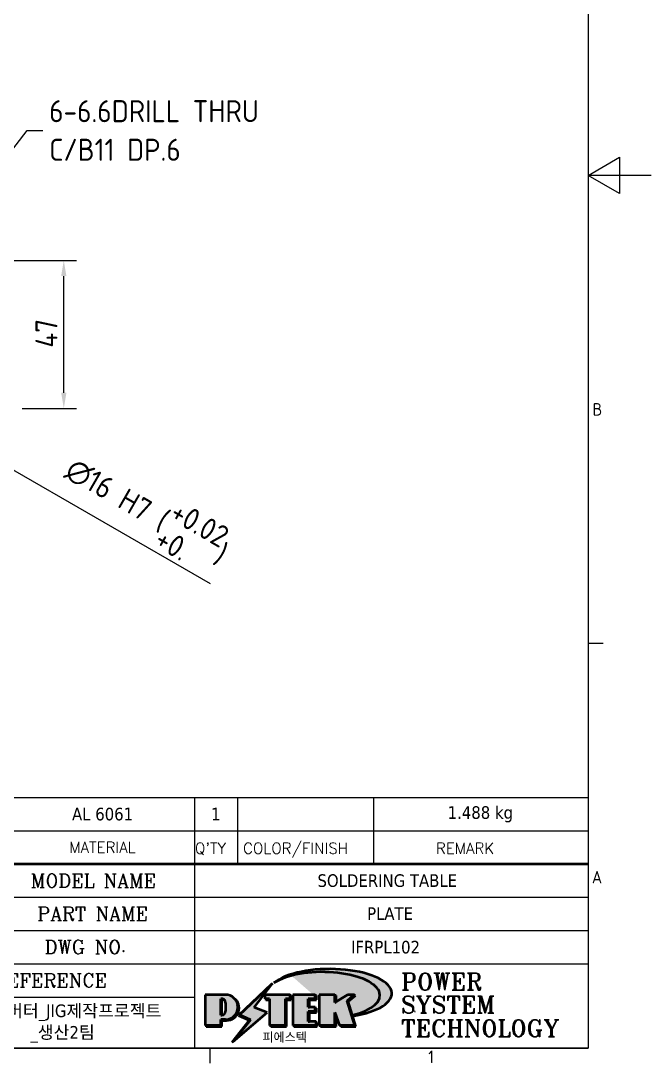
# Model space of a CAD drawing. Header units: millimetres. Extents: x 0 to 840, y 0 to 594.
# Drawn here: x 640.1 to 840, y 15.2 to 346 of the extents above; entities that cross this region are included whole.
import ezdxf
from ezdxf.enums import TextEntityAlignment as Align

# ---------------------------------------------------------------- set-up
doc = ezdxf.new("R2010")
doc.units = ezdxf.units.MM
doc.header["$LTSCALE"] = 2
doc.layers.get('0').update_dxf_attribs({"color": 3, "lineweight": 25})
for name, color, linetype, lineweight in [('경계(ISO)', 7, 'Continuous', 25), ('기호(ISO)', 5, 'Continuous', 25), ('제목(ISO)', 5, 'Continuous', 50), ('치수(ISO)', 2, 'Continuous', 25), ('해치(ISO)', 7, 'Continuous', 18)]:
    doc.layers.add(name, color=color, linetype=linetype, lineweight=lineweight)
doc.styles.add('HAN_291', font='')
doc.styles.add('HAN_370', font='', dxfattribs={"width": 2})
doc.styles.add('RC_284', font='ROMANC.shx')
doc.styles.add('RC_287', font='ROMANC.shx')
doc.styles.add('RC_292', font='ROMANC.shx')
doc.styles.add('ROMANT_294', font='romant.shx')
doc.styles.add('문자 텍스트_PSTEK_POSCO', font='isocp.shx')
doc.styles.add('치수 텍스트_PSTEK_POSCO', font='isocp.shx')
doc.styles.add('텍스트 스타일198', font='tahoma.ttf')
doc.styles.add('텍스트 스타일333', font='ROMANC.shx', dxfattribs={"width": 0.800000011920929})
doc.styles.get('HAN_291').set_extended_font_data('GulimChe')
doc.styles.get('HAN_370').set_extended_font_data('GulimChe')
doc.dimstyles.new('치수_PSTEK_POSCO', dxfattribs={"dimscale": 2, "dimtxt": 3.5, "dimasz": 2.5, "dimexe": 2, "dimexo": 2.5, "dimgap": 1, "dimtad": 1, "dimrnd": 1e-08, "dimdsep": 46, "dimtxsty": '치수 텍스트_PSTEK_POSCO', "dimcen": 0.09, "dimdle": 10, "dimclrd": 7, "dimclre": 7, "dimclrt": 2, "dimadec": 1, "dimazin": 2, "dimtfac": 1, "dimtmove": 0, "dimatfit": 3, "dimfxl": 0, "dimtolj": 1, "dimlwd": -1, "dimlwe": -1, "dimarcsym": 0})
doc.dimstyles.new('치수_PSTEK_POSCO$7', dxfattribs={"dimscale": 2, "dimtxt": 3.5, "dimasz": 2.5, "dimexe": 2, "dimexo": 2.5, "dimgap": 1, "dimtad": 1, "dimrnd": 1e-08, "dimdsep": 46, "dimtxsty": '치수 텍스트_PSTEK_POSCO', "dimcen": 0.09, "dimdle": 10, "dimclrd": 7, "dimclre": 7, "dimclrt": 2, "dimadec": 1, "dimazin": 2, "dimtfac": 1, "dimtmove": 0, "dimatfit": 3, "dimfxl": 0, "dimtolj": 1, "dimlwd": -1, "dimlwe": -1, "dimarcsym": 0})

# ---------------------------------------------------------------- blocks, each defined once
blk = doc.blocks.new('경계 Default Border')
at = {"layer": '경계(ISO)'}
for p, q in [((410, 74.25000190734863), (412.400016784668, 74.25000190734863)), ((350, 10), (350, 7.599999904632568))]:
    blk.add_line(p, q, dxfattribs=at)
at = {"layer": '경계(ISO)', "flags": 128}
for points in [[(10, 10), (10, 287.0000076293945), (410, 287.0000076293945), (410, 10), (10, 10)], [(420, 148.5000038146973), (410, 148.5000038146973), (415, 151.3867473602295), (415, 145.6132507324219), (410, 148.5000038146973)]]:
    blk.add_lwpolyline(points, dxfattribs=at)
at = {"layer": '경계(ISO)', "color": 2, "char_height": 2.000000029802322, "attachment_point": 7, "style": '문자 텍스트_PSTEK_POSCO'}
for s, insert in [('B', (410.718846771929, 110.3559296629392)), ('A', (410.6096005397006, 36.12023240455892)), ('1', (384.6573774223157, 7.599999970197677))]:
    blk.add_mtext(s, dxfattribs=dict(at, insert=insert))
blk = doc.blocks.new('제목 블록 PSTEK')
for color, points in [(252, [(317.2195697678507, 17.0593801673321), (322.0326348870767, 21.62682475217465), (322.2781991042243, 21.94392121864296), (317.0471853425802, 16.97985676345368), (318.7512090904202, 16.1899260703855), (316.0018030350395, 12.71868385740789), (316.3356552234328, 13.00206718743325), (318.9235935156908, 16.2694494742633)]), (5, [(321.6183518841322, 17.4193704504104), (319.5281351041078, 18.24969419629727), (322.4505835294948, 22.02344462252142), (317.2195697678507, 17.0593801673321), (318.9235935156908, 16.2694494742633), (316.1741874603099, 12.79820726128571)]), (1, [(324.4839107253602, 19.60711530335299), (325.2419748254881, 19.60711530335299), (325.2419748254881, 20.25857663940324), (321.2266040451076, 20.25857663940324), (321.2266040451076, 19.60711530335299), (321.9846681452406, 19.60711530335299), (321.9846681452406, 15.3430047401139), (324.4839107253602, 15.3430047401139)]), (252, [(324.6615819988275, 19.45905590879572), (325.4196460989604, 19.45905590879572), (325.4196460989604, 20.11051724484596), (325.2419748254881, 20.11051724484596), (325.2419748254881, 19.60711530335299), (324.4839107253602, 19.60711530335299), (324.4839107253602, 15.3430047401139), (322.1623394187076, 15.3430047401139), (322.1623394187076, 15.19494534555726), (324.6615819988275, 15.19494534555726)]), (1, [(329.2277337269622, 20.25857663940324), (325.65654113025, 20.25857663940324), (325.65654113025, 15.3430047401139), (329.3580259941756, 15.3430047401139), (329.3580259941756, 15.9944660761648), (328.1137701654877, 15.9944660761648), (328.1137701654877, 17.56360607323003), (329.2277337269622, 17.56360607323003), (329.2277337269622, 18.25543873810179), (328.1137701654877, 18.25543873810179), (328.1137701654877, 19.60711530335299), (329.2277337269622, 19.60711530335299)]), (252, [(328.2914414389548, 19.45905590879572), (329.4054050004294, 19.45905590879572), (329.4054050004294, 20.11051724484596), (329.2277337269622, 20.11051724484596), (329.2277337269622, 19.60711530335299), (328.1137701654877, 19.60711530335299), (328.1137701654877, 18.25543873810179), (328.2914414389548, 18.25543873810179)]), (1, [(332.3312149849806, 20.25857663940324), (329.8592894925411, 20.25857663940324), (329.8592894925411, 15.3430047401139), (332.3312149849806, 15.3430047401139), (332.3312149849806, 17.4318630164523), (333.0701931098801, 15.3430047401139), (335.4855464857051, 15.3430047401139), (334.2514536401189, 19.30614745124769), (335.4379594596742, 20.25857663940324), (334.3071782107978, 20.25857663940324), (332.3312149849806, 18.99741471888304)]), (252, [(332.5088862584528, 20.1105172448466), (332.3312149849806, 20.1105172448466), (332.3312149849806, 18.99741471888368), (332.5088862584528, 19.11081371413894)]), (252, [(335.6156307331414, 20.11051724484596), (335.2535118015555, 20.11051724484596), (334.2514536401189, 19.30614745124769), (335.4855464857051, 15.3430047401139), (333.1954852176545, 15.3430047401139), (333.2478643833523, 15.19494534555726), (335.6632177591723, 15.19494534555726), (334.4291249135862, 19.15808805669106)]), (252, [(321.9846681452406, 19.60711530335299), (321.4042753185749, 19.60711530335299), (321.4042753185749, 19.45905590879572), (321.9846681452406, 19.45905590879572)]), (252, [(328.2914414389548, 17.41554667867274), (329.4054050004294, 17.41554667867274), (329.4054050004294, 18.10737934354514), (329.2277337269622, 18.10737934354514), (329.2277337269622, 17.56360607323003), (328.1137701654877, 17.56360607323003), (328.1137701654877, 15.9944660761648), (328.2914414389548, 15.9944660761648)]), (252, [(332.5088862584528, 16.92964231796647), (332.3312149849806, 17.43186301645164), (332.3312149849806, 15.3430047401139), (330.0369607660135, 15.3430047401139), (330.0369607660135, 15.19494534555726), (332.5088862584528, 15.19494534555726)]), (252, [(329.5356972676428, 15.8464066816075), (329.3580259941756, 15.8464066816075), (329.3580259941756, 15.3430047401139), (325.8342124037171, 15.3430047401139), (325.8342124037171, 15.19494534555726), (329.5356972676428, 15.19494534555726)])]:
    blk.add_hatch(color=color).paths.add_polyline_path(points)
h = blk.add_hatch(color=1)
edge = h.paths.add_edge_path(flags=0)
edge.add_line((314.2242174273352, 19.60711530335299), (314.2242174273352, 17.00126995915134))
edge.add_line((314.2242174273352, 17.00126995915134), (314.3485873187598, 17.00126995915134))
edge.add_arc((314.3485873187598, 17.6527312952023), 0.6514613360509371, 270, 360)
edge.add_line((315.0000486548106, 17.6527312952023), (315.0000486548106, 18.95565396730211))
edge.add_arc((314.3485873187598, 18.95565396730212), 0.6514613360508712, 0, 90)
edge.add_line((314.3485873187598, 19.60711530335299), (314.2242174273352, 19.60711530335299))
edge = h.paths.add_edge_path()
edge.add_arc((314.9847713324306, 18.28938669179658), 1.969189947606664, 269.9999999999959, 450)
edge.add_line((314.9847713324306, 20.25857663940318), (311.7664314776902, 20.25857663940324))
edge.add_line((311.7664314776902, 20.25857663940324), (311.7664314776902, 15.3430047401139))
edge.add_line((311.7664314776902, 15.3430047401139), (314.2242174273352, 15.3430047401139))
edge.add_line((314.2242174273352, 15.3430047401139), (314.2242174273352, 16.32019674418991))
edge.add_line((314.2242174273352, 16.32019674418991), (314.9847713324307, 16.32019674418991))
h = blk.add_hatch(color=252)
edge = h.paths.add_edge_path()
edge.add_arc((314.9847713324309, 18.28938669179657), 1.969189947606666, 270, 406.8278729790604)
edge.add_arc((315.1624426058984, 18.1413272972396), 1.969189947606962, -90, 53.560984836317004, ccw=False)
edge.add_line((315.1624426058984, 16.17213734963263), (314.4018887008024, 16.17213734963263))
edge.add_line((314.4018887008024, 16.17213734963263), (314.4018887008024, 15.19494534555726))
edge.add_line((314.4018887008024, 15.19494534555726), (311.9441027511573, 15.19494534555726))
edge.add_line((311.9441027511573, 15.19494534555726), (311.9441027511573, 15.3430047401139))
edge.add_line((311.9441027511573, 15.3430047401139), (314.2242174273352, 15.3430047401139))
edge.add_line((314.2242174273352, 15.3430047401139), (314.2242174273352, 16.32019674418991))
edge.add_line((314.2242174273352, 16.32019674418991), (314.9847713324309, 16.32019674418991))
h = blk.add_hatch(color=252)
edge = h.paths.add_edge_path()
edge.add_line((314.4018887008024, 19.45905590879572), (314.5262585922315, 19.45905590879572))
edge.add_arc((314.5262585922314, 18.80759457274939), 0.6514613360463194, 60.4189348879147, 90.00000000000318, ccw=False)
edge.add_arc((314.3485873187602, 18.95565396730057), 0.6514613360524251, 39.96992292766206, 90.00000000009999)
edge.add_line((314.3485873187591, 19.60711530335307), (314.2242174273352, 19.60711530335298))
edge.add_line((314.2242174273352, 19.60711530335299), (314.2242174273352, 17.00126995915134))
edge.add_line((314.2242174273352, 17.00126995915134), (314.3485873187591, 17.00126995915134))
edge.add_arc((314.3485873187568, 17.652731295233), 0.6514613360816299, 270.0000000002, 274.6930825552478)
edge.add_line((314.4018887008024, 17.0034541317032), (314.4018887008024, 19.45905590879572))
at = {"layer": '해치(ISO)', "true_color": 0x27d1fc}
h = blk.add_hatch(color=140, dxfattribs=at)
edge = h.paths.add_edge_path()
edge.add_ellipse((330.3660919371412, 20.15576403068321), major_axis=(9.100907360794343, 0), ratio=0.4069904968023172, start_angle=301.3098473703837, end_angle=507.7436900681698)
edge.add_ellipse((331.5340919371412, 20.4634168429492), major_axis=(-9.82350664112931, 0), ratio=0.3942600559756514, start_angle=111.51207141178469, end_angle=334.47025347086895, ccw=False)
edge.add_line((335.1363447531188, 16.8601935978785), (335.0955236905705, 16.99119398620872))
at = {"color": 180}
for p, q in [((182.475792979055, 11.79100474011392), (182.4757929790549, 51.56524660363496)), ((182.4757929790549, 51.56524660363496), (372.4757929537551, 51.56524660363496)), ((189.2651435055721, 51.56524660363496), (189.2651435055722, 41.00524660363494)), ((215.2152739891528, 41.00524660363494), (215.2152739891528, 51.56524660363496)), ((280.8758854511282, 51.56524660363496), (280.8758854511282, 41.00524660363494)), ((310.0881549537552, 51.56524660363496), (310.0881549537553, 41.00524660363494)), ((316.9044520275131, 51.56524660363496), (316.9044520275127, 41.00524660363494)), ((338.4566026226726, 51.56524660363496), (338.4566026226727, 41.00524660363494)), ((372.4757929537551, 51.56524660363496), (372.4757929537551, 11.79100474011389)), ((182.475792979055, 46.2852466036349), (372.4757929537551, 46.28524660363492)), ((182.475792979055, 41.00524660363493), (206.451475290024, 41.00524660363493)), ((222.9401812389276, 11.79100474011392), (222.9401812389276, 41.00524660363494)), ((239.4288871878316, 11.79100474011392), (239.4288871878316, 41.00524660363494)), ((255.9175931367356, 11.79100474011392), (255.9175931367356, 41.00524660363494)), ((268.6918866058747, 41.00524660363494), (268.6918866058747, 30.44524660363498)), ((280.8758854511282, 41.00524660363494), (280.8758854511282, 25.16524660363502)), ((310.088154953755, 41.00524660363494), (310.088154953755, 11.79100474011392)), ((182.475792979055, 35.72524660363497), (206.451475290024, 35.72524660363497)), ((198.8621818849491, 12.02524660363491), (198.8621818849491, 35.72524660363497)), ((206.451475290024, 35.72524660363497), (372.4757929537551, 35.72524660363497)), ((182.475792979055, 31.77524660363492), (206.451475290024, 31.77524660363492)), ((255.917593136736, 30.44524660363498), (372.4757929537552, 30.44524660363501)), ((182.475792979055, 27.82524660363487), (206.451475290024, 27.82524660363487)), ((255.9175931367359, 25.16524660363502), (372.4757929537552, 25.165246603635)), ((268.6918866058744, 25.16524660363502), (268.6918866058744, 11.79100474011392)), ((182.475792979055, 23.87524660363505), (206.451475290024, 23.87524660363505)), ((182.475792979055, 19.92524660363478), (206.451475290024, 19.92524660363478)), ((255.9175931367359, 19.88524660363481), (310.0881549537553, 19.88524660363481)), ((206.451475290024, 16.74100474011396), (255.9175931367359, 16.74100474011396)), ((182.475792979055, 15.97524660363496), (206.451475290024, 15.97524660363496)), ((182.475792979055, 11.79100474011392), (372.4757929537551, 11.79100474011389))]:
    blk.add_line(p, q, dxfattribs=at)
at = {"color": 7, "lineweight": 50}
for p, q in [((206.4514752900237, 11.79100474011392), (206.4514752900237, 41.00524660363494)), ((206.451475290024, 41.00524660363494), (372.4757929537551, 41.00524660363496))]:
    blk.add_line(p, q, dxfattribs=at)
at = {"color": 7}
for p, q in [((322.2781991042243, 21.94392121864296), (317.0471853425802, 16.97985676345368)), ((322.4505835294948, 22.02344462252142), (317.2195697678507, 17.0593801673321)), ((317.2195697678507, 17.0593801673321), (322.0326348870767, 21.62682475217465)), ((319.5281351041078, 18.24969419629727), (322.4505835294948, 22.02344462252142)), ((322.0326348870767, 21.62682475217465), (322.2781991042243, 21.94392121864296)), ((311.7664314776902, 20.25900474011391), (311.7664314776902, 15.34300474011391)), ((314.9847713324309, 20.25857663940324), (311.7664314776902, 20.25857663940324)), ((314.9847713324309, 20.25857663940324), (311.7664314776902, 20.25857663940324)), ((311.7664314776902, 20.25857663940324), (311.7664314776902, 15.3430047401139)), ((325.2419748254881, 20.25857663940324), (321.2266040451076, 20.25857663940324)), ((321.2266040451076, 20.25857663940324), (321.2266040451076, 19.60711530335299)), ((325.2419748254881, 20.25857663940324), (321.2266040451076, 20.25857663940324)), ((321.2266040451076, 20.25857663940324), (321.2266040451076, 19.60711530335299)), ((325.2419748254881, 19.60711530335299), (325.2419748254881, 20.25857663940324)), ((325.2419748254881, 19.60711530335299), (325.2419748254881, 20.25857663940324)), ((325.4196460989604, 20.11051724484596), (325.2419748254881, 20.11051724484596)), ((325.2419748254881, 20.11051724484596), (325.2419748254881, 19.60711530335299)), ((325.4196460989604, 19.45905590879572), (325.4196460989604, 20.11051724484596)), ((329.2277337269622, 20.25857663940324), (325.65654113025, 20.25857663940324)), ((325.65654113025, 20.25857663940324), (325.65654113025, 15.3430047401139)), ((325.65654113025, 20.25857663940324), (325.65654113025, 15.3430047401139)), ((329.2277337269622, 20.25857663940324), (325.65654113025, 20.25857663940324)), ((329.2277337269622, 19.60711530335299), (329.2277337269622, 20.25857663940324)), ((329.2277337269622, 19.60711530335299), (329.2277337269622, 20.25857663940324)), ((329.4054050004294, 20.11051724484596), (329.2277337269622, 20.11051724484596)), ((329.2277337269622, 20.11051724484596), (329.2277337269622, 19.60711530335299)), ((329.4054050004294, 19.45905590879572), (329.4054050004294, 20.11051724484596)), ((332.3312149849806, 20.25857663940324), (329.8592894925411, 20.25857663940324)), ((329.8592894925411, 20.25857663940324), (329.8592894925411, 15.3430047401139)), ((329.8592894925411, 20.25857663940324), (329.8592894925411, 15.3430047401139)), ((332.3312149849806, 20.25857663940324), (329.8592894925411, 20.25857663940324)), ((334.3071782107978, 20.25857663940324), (332.3312149849806, 18.99741471888304)), ((332.3312149849806, 18.99741471888304), (332.3312149849806, 20.25857663940324)), ((334.3071782107978, 20.25857663940324), (332.3312149849806, 18.99741471888304)), ((332.3312149849806, 18.99741471888304), (332.3312149849806, 20.25857663940324)), ((332.5088862584528, 20.1105172448466), (332.3312149849806, 20.1105172448466)), ((332.3312149849806, 20.1105172448466), (332.3312149849806, 18.99741471888368)), ((332.5088862584528, 19.11081371413894), (332.5088862584528, 20.1105172448466)), ((334.2514536401189, 19.30614745124769), (335.4379594596742, 20.25857663940324)), ((334.2514536401189, 19.30614745124769), (335.4379594596742, 20.25857663940324)), ((335.2535118015555, 20.11051724484596), (334.2514536401189, 19.30614745124769)), ((335.4379594596742, 20.25857663940324), (334.3071782107978, 20.25857663940324)), ((335.4379594596742, 20.25857663940324), (334.3071782107978, 20.25857663940324)), ((334.4291249135862, 19.15808805669104), (335.6156307331414, 20.11051724484596)), ((335.6156307331414, 20.11051724484596), (335.2535118015555, 20.11051724484596)), ((314.2242174273352, 17.00126995915134), (314.2242174273352, 19.60711530335299)), ((314.2242174273352, 19.60711530335299), (314.3485873187591, 19.60711530335299)), ((314.3485873187591, 19.60711530335299), (314.2242174273352, 19.60711530335299)), ((314.2242174273352, 19.60711530335299), (314.2242174273352, 17.00126995915134)), ((314.2242174273352, 17.00126995915134), (314.2242174273352, 19.60711530335299)), ((314.2242174273352, 19.60711530335299), (314.3485873187591, 19.60711530335299)), ((314.4018887008024, 19.45905590879572), (314.5262585922314, 19.45905590879572)), ((314.4018887008024, 17.0034541317032), (314.4018887008024, 19.45905590879572)), ((315.0000486548106, 18.95565396730275), (315.0000486548106, 17.65273129520161)), ((315.0000486548106, 18.95565396730275), (315.0000486548106, 17.65273129520161)), ((321.6183518841322, 17.4193704504104), (319.5281351041078, 18.24969419629727)), ((321.2266040451076, 19.60711530335299), (321.9846681452406, 19.60711530335299)), ((321.2266040451076, 19.60711530335299), (321.9846681452406, 19.60711530335299)), ((321.4042753185749, 19.60711530335299), (321.4042753185749, 19.45905590879572)), ((321.9846681452406, 19.60711530335299), (321.4042753185749, 19.60711530335299)), ((321.4042753185749, 19.45905590879572), (321.9846681452406, 19.45905590879572)), ((321.9846681452406, 19.60711530335299), (321.9846681452406, 15.3430047401139)), ((321.9846681452406, 19.45905590879572), (321.9846681452406, 19.60711530335299)), ((321.9846681452406, 19.60711530335299), (321.9846681452406, 15.3430047401139)), ((324.4839107253602, 19.60711530335299), (325.2419748254881, 19.60711530335299)), ((324.4839107253602, 15.3430047401139), (324.4839107253602, 19.60711530335299)), ((325.2419748254881, 19.60711530335299), (324.4839107253602, 19.60711530335299)), ((324.4839107253602, 19.60711530335299), (324.4839107253602, 15.3430047401139)), ((324.4839107253602, 19.60711530335299), (325.2419748254881, 19.60711530335299)), ((324.4839107253602, 15.3430047401139), (324.4839107253602, 19.60711530335299)), ((324.6615819988275, 19.45905590879572), (325.4196460989604, 19.45905590879572)), ((324.6615819988275, 15.19494534555726), (324.6615819988275, 19.45905590879572)), ((328.1137701654877, 18.25543873810179), (328.1137701654877, 19.60711530335299)), ((328.1137701654877, 19.60711530335299), (329.2277337269622, 19.60711530335299)), ((329.2277337269622, 19.60711530335299), (328.1137701654877, 19.60711530335299)), ((328.1137701654877, 19.60711530335299), (328.1137701654877, 18.25543873810179)), ((328.1137701654877, 18.25543873810179), (328.1137701654877, 19.60711530335299)), ((328.1137701654877, 19.60711530335299), (329.2277337269622, 19.60711530335299)), ((329.2277337269622, 18.25543873810179), (328.1137701654877, 18.25543873810179)), ((328.1137701654877, 18.25543873810179), (328.2914414389548, 18.25543873810179)), ((329.2277337269622, 18.25543873810179), (328.1137701654877, 18.25543873810179)), ((328.2914414389548, 18.25543873810179), (328.2914414389548, 19.45905590879572)), ((328.2914414389548, 19.45905590879572), (329.4054050004294, 19.45905590879572)), ((329.2277337269622, 17.56360607323003), (329.2277337269622, 18.25543873810179)), ((329.2277337269622, 17.56360607323003), (329.2277337269622, 18.25543873810179)), ((332.3312149849806, 18.99741471888368), (332.5088862584528, 19.11081371413894)), ((335.4855464857051, 15.3430047401139), (334.2514536401189, 19.30614745124769)), ((334.2514536401189, 19.30614745124769), (335.4855464857051, 15.3430047401139)), ((335.4855464857051, 15.3430047401139), (334.2514536401189, 19.30614745124769)), ((335.6632177591723, 15.19494534555726), (334.4291249135862, 19.15808805669104)), ((314.3485873187591, 17.00126995915134), (314.2242174273352, 17.00126995915134)), ((314.2242174273352, 17.00126995915134), (314.3485873187591, 17.00126995915134)), ((314.3485873187591, 17.00126995915134), (314.2242174273352, 17.00126995915134)), ((316.1741874603099, 12.79820726128571), (321.6183518841322, 17.4193704504104)), ((317.0471853425802, 16.97985676345368), (318.7512090904202, 16.1899260703855)), ((318.9235935156908, 16.2694494742633), (317.2195697678507, 17.0593801673321)), ((317.2195697678507, 17.0593801673321), (318.9235935156908, 16.2694494742633)), ((328.1137701654877, 17.56360607323003), (329.2277337269622, 17.56360607323003)), ((328.1137701654877, 15.9944660761648), (328.1137701654877, 17.56360607323003)), ((329.2277337269622, 17.56360607323003), (328.1137701654877, 17.56360607323003)), ((328.1137701654877, 17.56360607323003), (328.1137701654877, 15.9944660761648)), ((328.1137701654877, 17.56360607323003), (329.2277337269622, 17.56360607323003)), ((328.1137701654877, 15.9944660761648), (328.1137701654877, 17.56360607323003)), ((328.2914414389548, 15.9944660761648), (328.2914414389548, 17.41554667867274)), ((328.2914414389548, 17.41554667867274), (329.4054050004294, 17.41554667867274)), ((329.4054050004294, 18.10737934354514), (329.2277337269622, 18.10737934354514)), ((329.2277337269622, 18.10737934354514), (329.2277337269622, 17.56360607323003)), ((329.4054050004294, 17.41554667867274), (329.4054050004294, 18.10737934354514)), ((332.3312149849806, 17.4318630164523), (333.0701931098801, 15.3430047401139)), ((332.3312149849806, 15.3430047401139), (332.3312149849806, 17.4318630164523)), ((332.5088862584528, 16.92964231796647), (332.3312149849806, 17.43186301645164)), ((332.3312149849806, 17.43186301645164), (332.3312149849806, 15.3430047401139)), ((332.3312149849806, 17.4318630164523), (333.0701931098801, 15.3430047401139)), ((332.3312149849806, 15.3430047401139), (332.3312149849806, 17.4318630164523)), ((332.5088862584528, 15.19494534555726), (332.5088862584528, 16.92964231796647)), ((345.0447381189468, 17.50375595811051), (344.9867755289346, 17.689895936919)), ((311.7664314776902, 15.3430047401139), (314.2242174273352, 15.3430047401139)), ((311.7664314776902, 15.3430047401139), (314.2242174273352, 15.3430047401139)), ((314.2242174273352, 15.3430047401139), (311.9441027511573, 15.3430047401139)), ((311.9441027511573, 15.3430047401139), (311.9441027511573, 15.19494534555726)), ((311.9441027511573, 15.19494534555726), (314.4018887008024, 15.19494534555726)), ((314.2242174273352, 16.32019674418991), (314.9847713324309, 16.32019674418991)), ((314.2242174273352, 15.3430047401139), (314.2242174273352, 16.32019674418991)), ((314.9847713324309, 16.32019674418991), (314.2242174273352, 16.32019674418991)), ((314.2242174273352, 16.32019674418991), (314.2242174273352, 15.3430047401139)), ((314.2242174273352, 16.32019674418991), (314.9847713324309, 16.32019674418991)), ((314.2242174273352, 15.3430047401139), (314.2242174273352, 16.32019674418991)), ((314.4018887008024, 16.17213734963263), (315.162442605898, 16.17213734963263)), ((314.4018887008024, 15.19494534555726), (314.4018887008024, 16.17213734963263)), ((318.7512090904202, 16.1899260703855), (316.0018030350395, 12.71868385740789)), ((318.9235935156908, 16.2694494742633), (316.1741874603099, 12.79820726128571)), ((316.3356552234328, 13.00206718743325), (318.9235935156908, 16.2694494742633)), ((321.9846681452406, 15.3430047401139), (324.4839107253602, 15.3430047401139)), ((321.9846681452406, 15.3430047401139), (324.4839107253602, 15.3430047401139)), ((324.4839107253602, 15.3430047401139), (322.1623394187076, 15.3430047401139)), ((322.1623394187076, 15.3430047401139), (322.1623394187076, 15.19494534555726)), ((322.1623394187076, 15.19494534555726), (324.6615819988275, 15.19494534555726)), ((325.65654113025, 15.3430047401139), (329.3580259941756, 15.3430047401139)), ((325.65654113025, 15.3430047401139), (329.3580259941756, 15.3430047401139)), ((329.3580259941756, 15.3430047401139), (325.8342124037171, 15.3430047401139)), ((325.8342124037171, 15.3430047401139), (325.8342124037171, 15.19494534555726)), ((325.8342124037171, 15.19494534555726), (329.5356972676428, 15.19494534555726)), ((329.3580259941756, 15.9944660761648), (328.1137701654877, 15.9944660761648)), ((328.1137701654877, 15.9944660761648), (328.2914414389548, 15.9944660761648)), ((329.3580259941756, 15.9944660761648), (328.1137701654877, 15.9944660761648)), ((329.3580259941756, 15.3430047401139), (329.3580259941756, 15.9944660761648)), ((329.3580259941756, 15.3430047401139), (329.3580259941756, 15.9944660761648)), ((329.5356972676428, 15.8464066816075), (329.3580259941756, 15.8464066816075)), ((329.3580259941756, 15.8464066816075), (329.3580259941756, 15.3430047401139)), ((329.5356972676428, 15.19494534555726), (329.5356972676428, 15.8464066816075)), ((329.8592894925411, 15.3430047401139), (332.3312149849806, 15.3430047401139)), ((329.8592894925411, 15.3430047401139), (332.3312149849806, 15.3430047401139)), ((332.3312149849806, 15.3430047401139), (330.0369607660135, 15.3430047401139)), ((330.0369607660135, 15.3430047401139), (330.0369607660135, 15.19494534555726)), ((330.0369607660135, 15.19494534555726), (332.5088862584528, 15.19494534555726)), ((333.0701931098801, 15.3430047401139), (335.4855464857051, 15.3430047401139)), ((333.0701931098801, 15.3430047401139), (335.4855464857051, 15.3430047401139)), ((335.4855464857051, 15.3430047401139), (333.1954852176545, 15.3430047401139)), ((333.1954852176545, 15.3430047401139), (333.2478643833523, 15.19494534555726)), ((333.2478643833523, 15.19494534555726), (335.6632177591723, 15.19494534555726)), ((316.0018030350395, 12.71868385740789), (316.3356552234328, 13.00206718743325))]:
    blk.add_line(p, q, dxfattribs=at)
at = {"color": 5}
for p, q in [((322.4505835294948, 22.02344462252142), (317.2195697678507, 17.0593801673321)), ((319.5281351041078, 18.24969419629727), (322.4505835294948, 22.02344462252142)), ((321.6183518841322, 17.4193704504104), (319.5281351041078, 18.24969419629727)), ((316.1741874603099, 12.79820726128571), (321.6183518841322, 17.4193704504104)), ((317.2195697678507, 17.0593801673321), (318.9235935156908, 16.2694494742633)), ((318.9235935156908, 16.2694494742633), (316.1741874603099, 12.79820726128571))]:
    blk.add_line(p, q, dxfattribs=at)
at = {"color": 1}
for p, q in [((314.9847713324309, 20.25857663940324), (311.7664314776902, 20.25857663940324)), ((311.7664314776902, 20.25857663940324), (311.7664314776902, 15.3430047401139)), ((325.2419748254881, 20.25857663940324), (321.2266040451076, 20.25857663940324)), ((321.2266040451076, 20.25857663940324), (321.2266040451076, 19.60711530335299)), ((325.2419748254881, 19.60711530335299), (325.2419748254881, 20.25857663940324)), ((329.2277337269622, 20.25857663940324), (325.65654113025, 20.25857663940324)), ((325.65654113025, 20.25857663940324), (325.65654113025, 15.3430047401139)), ((329.2277337269622, 19.60711530335299), (329.2277337269622, 20.25857663940324)), ((332.3312149849806, 20.25857663940324), (329.8592894925411, 20.25857663940324)), ((329.8592894925411, 20.25857663940324), (329.8592894925411, 15.3430047401139)), ((334.3071782107978, 20.25857663940324), (332.3312149849806, 18.99741471888304)), ((332.3312149849806, 18.99741471888304), (332.3312149849806, 20.25857663940324)), ((334.2514536401189, 19.30614745124769), (335.4379594596742, 20.25857663940324)), ((335.4379594596742, 20.25857663940324), (334.3071782107978, 20.25857663940324)), ((314.2242174273352, 17.00126995915134), (314.2242174273352, 19.60711530335299)), ((314.2242174273352, 19.60711530335299), (314.3485873187591, 19.60711530335299)), ((315.0000486548106, 18.95565396730275), (315.0000486548106, 17.65273129520161)), ((321.2266040451076, 19.60711530335299), (321.9846681452406, 19.60711530335299)), ((321.9846681452406, 19.60711530335299), (321.9846681452406, 15.3430047401139)), ((324.4839107253602, 19.60711530335299), (325.2419748254881, 19.60711530335299)), ((324.4839107253602, 15.3430047401139), (324.4839107253602, 19.60711530335299)), ((328.1137701654877, 18.25543873810179), (328.1137701654877, 19.60711530335299)), ((328.1137701654877, 19.60711530335299), (329.2277337269622, 19.60711530335299)), ((329.2277337269622, 18.25543873810179), (328.1137701654877, 18.25543873810179)), ((329.2277337269622, 17.56360607323003), (329.2277337269622, 18.25543873810179)), ((335.4855464857051, 15.3430047401139), (334.2514536401189, 19.30614745124769)), ((314.3485873187591, 17.00126995915134), (314.2242174273352, 17.00126995915134)), ((328.1137701654877, 17.56360607323003), (329.2277337269622, 17.56360607323003)), ((328.1137701654877, 15.9944660761648), (328.1137701654877, 17.56360607323003)), ((332.3312149849806, 17.4318630164523), (333.0701931098801, 15.3430047401139)), ((332.3312149849806, 15.3430047401139), (332.3312149849806, 17.4318630164523)), ((311.7664314776902, 15.3430047401139), (314.2242174273352, 15.3430047401139)), ((314.2242174273352, 16.32019674418991), (314.9847713324309, 16.32019674418991)), ((314.2242174273352, 15.3430047401139), (314.2242174273352, 16.32019674418991)), ((321.9846681452406, 15.3430047401139), (324.4839107253602, 15.3430047401139)), ((325.65654113025, 15.3430047401139), (329.3580259941756, 15.3430047401139)), ((329.3580259941756, 15.9944660761648), (328.1137701654877, 15.9944660761648)), ((329.3580259941756, 15.3430047401139), (329.3580259941756, 15.9944660761648)), ((329.8592894925411, 15.3430047401139), (332.3312149849806, 15.3430047401139)), ((333.0701931098801, 15.3430047401139), (335.4855464857051, 15.3430047401139))]:
    blk.add_line(p, q, dxfattribs=at)
at = {"color": 7}
for centre, radius, start, end in [((314.9847713324309, 18.28938669179658), 1.969189947606665, 270, 90), ((314.9847713324309, 18.28938669179658), 1.969189947606665, 270, 90), ((314.3485873187598, 18.95565396730211), 0.6514613360508712, 0, 90), ((314.3485873187602, 18.95565396730057), 0.6514613360524251, 39.96992292766117, 90), ((314.3485873187598, 18.95565396730212), 0.6514613360508712, 0, 90), ((314.5262585922314, 18.80759457274939), 0.6514613360463193, 60.41893488791137, 90), ((314.9847713324307, 18.2893866917965), 1.969189947606594, 270, 46.82787297909833), ((315.1624426058984, 18.1413272972396), 1.969189947606961, 270, 53.56098483636067), ((314.3485873187597, 17.65273129520228), 0.6514613360509381, 270, 0), ((314.3485873187598, 17.6527312952023), 0.6514613360509381, 270, 0), ((314.3485873187568, 17.652731295233), 0.6514613360816299, 270, 274.6930825552478)]:
    blk.add_arc(centre, radius, start, end, dxfattribs=at)
at = {"color": 1}
for centre, radius, start, end in [((314.9847713324309, 18.28938669179657), 1.969189947606665, 270, 90), ((314.3485873187598, 18.95565396730211), 0.6514613360508712, 0, 90), ((314.3485873187598, 17.6527312952023), 0.6514613360509381, 270, 0)]:
    blk.add_arc(centre, radius, start, end, dxfattribs=at)
at = {"layer": '제목(ISO)', "lineweight": 18}
blk.add_line((182.475792979055, 35.72500474011393), (182.475792979055, 11.79100474011392), dxfattribs=at)
at = {"layer": '제목(ISO)'}
for p, q in [((322.2781991042243, 21.94392121864296), (317.0471853425802, 16.97985676345368)), ((322.4505835294948, 22.02344462252142), (317.2195697678507, 17.0593801673321)), ((317.2195697678507, 17.0593801673321), (322.0326348870767, 21.62682475217465)), ((319.5281351041078, 18.24969419629727), (322.4505835294948, 22.02344462252142)), ((322.0326348870767, 21.62682475217465), (322.2781991042243, 21.94392121864296)), ((314.9847713324306, 20.25857663940324), (311.7664314776902, 20.25857663940324)), ((311.7664314776902, 20.25857663940324), (311.7664314776902, 15.3430047401139)), ((325.2419748254881, 20.25857663940324), (321.2266040451076, 20.25857663940324)), ((321.2266040451076, 20.25857663940324), (321.2266040451076, 19.60711530335299)), ((325.2419748254881, 19.60711530335299), (325.2419748254881, 20.25857663940324)), ((325.4196460989604, 20.11051724484596), (325.2419748254881, 20.11051724484596)), ((325.2419748254881, 20.11051724484596), (325.2419748254881, 19.60711530335299)), ((325.4196460989604, 19.45905590879572), (325.4196460989604, 20.11051724484596)), ((329.2277337269622, 20.25857663940324), (325.65654113025, 20.25857663940324)), ((325.65654113025, 20.25857663940324), (325.65654113025, 15.3430047401139)), ((329.2277337269622, 19.60711530335299), (329.2277337269622, 20.25857663940324)), ((329.4054050004294, 20.11051724484596), (329.2277337269622, 20.11051724484596)), ((329.2277337269622, 20.11051724484596), (329.2277337269622, 19.60711530335299)), ((329.4054050004294, 19.45905590879572), (329.4054050004294, 20.11051724484596)), ((332.3312149849806, 20.25857663940324), (329.8592894925411, 20.25857663940324)), ((329.8592894925411, 20.25857663940324), (329.8592894925411, 15.3430047401139)), ((334.3071782107978, 20.25857663940324), (332.3312149849806, 18.99741471888304)), ((332.3312149849806, 18.99741471888304), (332.3312149849806, 20.25857663940324)), ((332.5088862584528, 20.1105172448466), (332.3312149849806, 20.1105172448466)), ((332.3312149849806, 20.1105172448466), (332.3312149849806, 18.99741471888368)), ((332.5088862584528, 19.11081371413894), (332.5088862584528, 20.1105172448466)), ((334.2514536401189, 19.30614745124769), (335.4379594596742, 20.25857663940324)), ((335.2535118015555, 20.11051724484596), (334.2514536401189, 19.30614745124769)), ((335.4379594596742, 20.25857663940324), (334.3071782107978, 20.25857663940324)), ((334.4291249135862, 19.15808805669106), (335.6156307331414, 20.11051724484596)), ((335.6156307331414, 20.11051724484596), (335.2535118015555, 20.11051724484596)), ((314.2242174273352, 17.00126995915134), (314.2242174273352, 19.60711530335299)), ((314.2242174273352, 19.60711530335299), (314.3485873187598, 19.60711530335299)), ((314.3485873187591, 19.60711530335299), (314.2242174273352, 19.60711530335299)), ((314.2242174273352, 19.60711530335299), (314.2242174273352, 17.00126995915134)), ((314.4018887008024, 19.45905590879572), (314.5262585922314, 19.45905590879572)), ((314.4018887008024, 17.0034541317032), (314.4018887008024, 19.45905590879572)), ((315.0000486548106, 18.95565396730211), (315.0000486548106, 17.6527312952023)), ((321.6183518841322, 17.4193704504104), (319.5281351041078, 18.24969419629727)), ((321.2266040451076, 19.60711530335299), (321.9846681452406, 19.60711530335299)), ((321.9846681452406, 19.60711530335299), (321.4042753185749, 19.60711530335299)), ((321.4042753185749, 19.60711530335299), (321.4042753185749, 19.45905590879572)), ((321.4042753185749, 19.45905590879572), (321.9846681452406, 19.45905590879572)), ((321.9846681452406, 19.60711530335299), (321.9846681452406, 15.3430047401139)), ((321.9846681452406, 19.45905590879572), (321.9846681452406, 19.60711530335299)), ((324.4839107253602, 19.60711530335299), (325.2419748254881, 19.60711530335299)), ((324.4839107253602, 15.3430047401139), (324.4839107253602, 19.60711530335299)), ((325.2419748254881, 19.60711530335299), (324.4839107253602, 19.60711530335299)), ((324.4839107253602, 19.60711530335299), (324.4839107253602, 15.3430047401139)), ((324.6615819988275, 19.45905590879572), (325.4196460989604, 19.45905590879572)), ((324.6615819988275, 15.19494534555726), (324.6615819988275, 19.45905590879572)), ((328.1137701654877, 18.25543873810179), (328.1137701654877, 19.60711530335299)), ((328.1137701654877, 19.60711530335299), (329.2277337269622, 19.60711530335299)), ((329.2277337269622, 19.60711530335299), (328.1137701654877, 19.60711530335299)), ((328.1137701654877, 19.60711530335299), (328.1137701654877, 18.25543873810179)), ((329.2277337269622, 18.25543873810179), (328.1137701654877, 18.25543873810179)), ((328.1137701654877, 18.25543873810179), (328.2914414389548, 18.25543873810179)), ((328.2914414389548, 19.45905590879572), (329.4054050004294, 19.45905590879572)), ((328.2914414389548, 18.25543873810179), (328.2914414389548, 19.45905590879572)), ((329.2277337269622, 17.56360607323003), (329.2277337269622, 18.25543873810179)), ((332.3312149849806, 18.99741471888368), (332.5088862584528, 19.11081371413894)), ((335.4855464857051, 15.3430047401139), (334.2514536401189, 19.30614745124769)), ((334.2514536401189, 19.30614745124769), (335.4855464857051, 15.3430047401139)), ((335.6632177591723, 15.19494534555726), (334.4291249135862, 19.15808805669106)), ((314.3485873187598, 17.00126995915134), (314.2242174273352, 17.00126995915134)), ((314.2242174273352, 17.00126995915134), (314.3485873187591, 17.00126995915134)), ((316.1741874603099, 12.79820726128571), (321.6183518841322, 17.4193704504104)), ((317.0471853425802, 16.97985676345368), (318.7512090904202, 16.1899260703855)), ((317.2195697678507, 17.0593801673321), (318.9235935156908, 16.2694494742633)), ((318.9235935156908, 16.2694494742633), (317.2195697678507, 17.0593801673321)), ((328.1137701654877, 15.9944660761648), (328.1137701654877, 17.56360607323003)), ((328.1137701654877, 17.56360607323003), (329.2277337269622, 17.56360607323003)), ((329.2277337269622, 17.56360607323003), (328.1137701654877, 17.56360607323003)), ((328.1137701654877, 17.56360607323003), (328.1137701654877, 15.9944660761648)), ((328.2914414389548, 17.41554667867274), (329.4054050004294, 17.41554667867274)), ((328.2914414389548, 15.9944660761648), (328.2914414389548, 17.41554667867274)), ((329.4054050004294, 18.10737934354514), (329.2277337269622, 18.10737934354514)), ((329.2277337269622, 18.10737934354514), (329.2277337269622, 17.56360607323003)), ((329.4054050004294, 17.41554667867274), (329.4054050004294, 18.10737934354514)), ((332.3312149849806, 15.3430047401139), (332.3312149849806, 17.4318630164523)), ((332.3312149849806, 17.4318630164523), (333.0701931098801, 15.3430047401139)), ((332.5088862584528, 16.92964231796647), (332.3312149849806, 17.43186301645164)), ((332.3312149849806, 17.43186301645164), (332.3312149849806, 15.3430047401139)), ((332.5088862584528, 15.19494534555726), (332.5088862584528, 16.92964231796647)), ((311.7664314776902, 15.3430047401139), (314.2242174273352, 15.3430047401139)), ((314.2242174273352, 15.3430047401139), (311.9441027511573, 15.3430047401139)), ((311.9441027511573, 15.3430047401139), (311.9441027511573, 15.19494534555726)), ((311.9441027511573, 15.19494534555726), (314.4018887008024, 15.19494534555726)), ((314.2242174273352, 15.3430047401139), (314.2242174273352, 16.32019674418991)), ((314.2242174273352, 16.32019674418991), (314.9847713324307, 16.32019674418991)), ((314.9847713324309, 16.32019674418991), (314.2242174273352, 16.32019674418991)), ((314.2242174273352, 16.32019674418991), (314.2242174273352, 15.3430047401139)), ((314.4018887008024, 15.19494534555726), (314.4018887008024, 16.17213734963263)), ((314.4018887008024, 16.17213734963263), (315.1624426058984, 16.17213734963263)), ((318.7512090904202, 16.1899260703855), (316.0018030350395, 12.71868385740789)), ((318.9235935156908, 16.2694494742633), (316.1741874603099, 12.79820726128571)), ((316.3356552234328, 13.00206718743325), (318.9235935156908, 16.2694494742633)), ((321.9846681452406, 15.3430047401139), (324.4839107253602, 15.3430047401139)), ((324.4839107253602, 15.3430047401139), (322.1623394187076, 15.3430047401139)), ((322.1623394187076, 15.3430047401139), (322.1623394187076, 15.19494534555726)), ((322.1623394187076, 15.19494534555726), (324.6615819988275, 15.19494534555726)), ((325.65654113025, 15.3430047401139), (329.3580259941756, 15.3430047401139)), ((329.3580259941756, 15.3430047401139), (325.8342124037171, 15.3430047401139)), ((325.8342124037171, 15.3430047401139), (325.8342124037171, 15.19494534555726)), ((325.8342124037171, 15.19494534555726), (329.5356972676428, 15.19494534555726)), ((329.3580259941756, 15.9944660761648), (328.1137701654877, 15.9944660761648)), ((328.1137701654877, 15.9944660761648), (328.2914414389548, 15.9944660761648)), ((329.3580259941756, 15.3430047401139), (329.3580259941756, 15.9944660761648)), ((329.5356972676428, 15.8464066816075), (329.3580259941756, 15.8464066816075)), ((329.3580259941756, 15.8464066816075), (329.3580259941756, 15.3430047401139)), ((329.5356972676428, 15.19494534555726), (329.5356972676428, 15.8464066816075)), ((329.8592894925411, 15.3430047401139), (332.3312149849806, 15.3430047401139)), ((332.3312149849806, 15.3430047401139), (330.0369607660135, 15.3430047401139)), ((330.0369607660135, 15.3430047401139), (330.0369607660135, 15.19494534555726)), ((330.0369607660135, 15.19494534555726), (332.5088862584528, 15.19494534555726)), ((333.0701931098801, 15.3430047401139), (335.4855464857051, 15.3430047401139)), ((335.4855464857051, 15.3430047401139), (333.1954852176545, 15.3430047401139)), ((333.1954852176545, 15.3430047401139), (333.2478643833523, 15.19494534555726)), ((333.2478643833523, 15.19494534555726), (335.6632177591723, 15.19494534555726)), ((316.0018030350395, 12.71868385740789), (316.3356552234328, 13.00206718743325))]:
    blk.add_line(p, q, dxfattribs=at)
at = {"layer": '제목(ISO)', "color": 4}
blk.add_line((335.1363447531188, 16.8601935978785), (335.0955236905705, 16.99119398620872), dxfattribs=at)
at = {"layer": '제목(ISO)'}
for centre, radius, start, end in [((314.9847713324306, 18.28938669179658), 1.969189947606664, 46.82787297909431, 90), ((314.3485873187598, 18.95565396730212), 0.6514613360508712, 0, 90), ((314.3485873187602, 18.95565396730057), 0.6514613360524251, 39.96992292766117, 90), ((314.5262585922314, 18.80759457274939), 0.6514613360463193, 60.41893488791137, 90), ((314.9847713324307, 18.2893866917965), 1.969189947606594, 270, 46.82787297909833), ((314.9847713324309, 18.28938669179657), 1.969189947606666, 270, 46.8278729790603), ((315.1624426058984, 18.1413272972396), 1.969189947606962, 270, 53.56098483631701), ((314.3485873187598, 17.6527312952023), 0.6514613360509371, 270, 0), ((314.3485873187568, 17.652731295233), 0.6514613360816299, 270, 274.6930825552478)]:
    blk.add_arc(centre, radius, start, end, dxfattribs=at)
at = {"layer": '제목(ISO)', "color": 4}
for centre, major_axis, ratio, start_param, end_param in [((331.5340919371412, 20.4634168429492), (9.82350664112931, 0), 0.3942600559756514, 5.087845455444478, 8.97919982663645), ((330.3660919371412, 20.15576403068321), (9.100907360794343, 0), 0.4069904968023172, 5.258848905294775, 8.861799147915196)]:
    blk.add_ellipse(centre, major_axis=major_axis, ratio=ratio, start_param=start_param, end_param=end_param, dxfattribs=at)
at = {"color": 2}
for s, height, style, p in [('COLOR/FINISH', 1.742399930953979, 'RC_284', (317.7725341324144, 42.62317362549192)), ('NO', 1.742399930953979, 'RC_284', (184.135398793432, 42.62317362549192)), ('PART NO', 1.742399930953979, 'RC_284', (195.3359407378685, 42.62317362549192)), ('DESCRIPTION', 1.742399930953979, 'RC_284', (240.4025565652523, 42.62317362549192)), ("Q'TY", 1.742399930953979, 'RC_284', (310.1440786515383, 42.62317362549192)), ('REMARK', 1.742399930953979, 'RC_284', (348.346649953877, 42.62317362549192)), (' TOLERANCE', 1.899999976158142, 'RC_287', (184.0872874387979, 37.00893196870329)), ('DRAWN', 1.899999976158142, 'RC_287', (208.9766620976279, 37.00893196870329)), ('CHECKED', 1.899999976158142, 'RC_287', (223.6856844514997, 37.00893196870329)), ('APPROVED', 1.899999976158142, 'RC_287', (239.7795453577791, 37.00893196870329)), ('UNIT', 1.742399930953979, 'RC_284', (259.1652673287452, 37.34317362549218)), ('SCALE', 1.742399930953979, 'RC_284', (270.2934779252897, 37.34317362549218)), ('MODEL NAME', 2.178000062704086, 'RC_292', (284.096330289083, 37.25462520371384)), ('    ~ 6', 2.000000029802322, 'HAN_291', (183.7721304966814, 32.8176515608431)), ('0.08', 2.000000029802322, 'HAN_291', (200.5467345600617, 33.09873600004101)), ('mm', 1.742399930953979, 'RC_284', (259.6505418159997, 32.3543089683787)), ('PART NAME', 2.178000062704086, 'RC_292', (285.1416959765849, 32.03045329421792)), ('  7 ~ 30', 2.000000029802322, 'HAN_291', (183.7721304966814, 28.70538114822415)), ('0.1', 2.000000029802322, 'HAN_291', (200.5467345600617, 28.98646558742206)), (' DWG NO.', 2.178000062704086, 'RC_292', (284.8124284083233, 26.75045329421772)), (' 31 ~ 120', 2.000000029802322, 'HAN_291', (183.7721304966814, 24.82628181916237)), ('0.2', 2.000000029802322, 'HAN_291', (200.5467345600617, 25.10736625836028)), ('121 ~ 300', 2.000000029802322, 'HAN_291', (183.7721304966814, 21.21401206133254)), ('SIZE', 1.742399930953979, 'RC_284', (259.1652673287452, 21.69497768947366)), ('REFERENCE', 2.178000062704086, 'RC_292', (278.2741065029841, 21.43214925458022)), ('0.4', 2.000000029802322, 'HAN_291', (200.5467345600617, 20.99509650053045)), ('301 ~ 600', 2.000000029802322, 'HAN_291', (183.7721304966814, 16.83491273227077)), ('0.6', 2.000000029802322, 'HAN_291', (200.5467345600617, 17.11599717146868)), ('0.8', 2.000000029802322, 'HAN_291', (200.6097246063884, 13.05732192299702)), ('601 ~ 1200', 2.000000029802322, 'HAN_291', (183.6802025156883, 12.84759660881125))]:
    blk.add_text(s, height=height, dxfattribs=dict(at, style=style)).set_placement(p)
at = {"color": 2, "style": 'RC_284'}
blk.add_text('MATERIAL', height=1.742399930953979, dxfattribs=at).set_placement((295.4820202024417, 43.64524660363492), align=Align.MIDDLE_CENTER)
at = {"color": 7, "style": '텍스트 스타일333', "width": 0.7999999523162842}
blk.add_text('N/S', height=2.000000029802322, dxfattribs=at).set_placement((274.7838860285014, 33.08524660363496), align=Align.MIDDLE_CENTER)
at = {"color": 2, "style": '텍스트 스타일333', "width": 0.7999999523162842}
blk.add_text('3rd ANGLE PROJ.', height=2.000000029802322, dxfattribs=at).set_placement((256.8430306642954, 26.76148381654429))
at = {"color": 7, "style": 'ROMANT_294'}
for s, p in [('POWER', (342.82727231297, 20.97115304607566)), ('SYSTEM', (342.82727231297, 17.3284636719184)), ('TECHNOLOGY', (342.82727231297, 13.57194088644453))]:
    blk.add_text(s, height=2.700000107288361, dxfattribs=at).set_placement(p)
at = {"color": 7, "insert": (320.8519732224835, 14.21236326823155), "char_height": 1.400000005960464, "attachment_point": 1, "line_spacing_factor": 0.3319999873638153, "style": 'HAN_370'}
blk.add_mtext('\\fHY견고딕|b0|i0;\\H1.4000;피에스텍', dxfattribs=at)
at = {"layer": '제목(ISO)', "color": 7, "style": '텍스트 스타일198'}
for tag, p in [('부품_번호_001', (196.2369811095682, 47.68004260673702)), ('설명_001', (233.6870964383729, 47.92245856837096)), ('재질_001', (290.6512612630799, 47.92591818687281)), ("3._Q'TY_001", (312.7051684940307, 47.92188863680521)), ('질량\\P3;_001', (350.2085769879711, 48.1643332325385)), ('1._MODEL_NAME_001', (329.5717078477552, 37.36524659519486)), ('제목_001', (337.4369082143915, 32.12134216388962)), ('부품_번호_001', (334.8962213628001, 26.8052465951949)), ('설계자_001', (209.9396160013646, 25.23446884679021)), ('프로젝트_001', (270.6505342157298, 16.70493829396579)), ('시트_크기_001', (260.807090429518, 14.83812566343425)), ('작성_날짜_001', (207.7280646059359, 13.26600473167383)), ('프로젝트_002', (284.0400464855292, 13.28105905531428))]:
    blk.add_attdef(tag, p, '', height=2.000000029802322, dxfattribs=at)
for tag, p in [('4._COLOR', (327.6805273250926, 48.92524660363493)), ('점검자', (231.1845342133799, 26.23312567187446)), ('엔지니어링_승인자', (247.673240162284, 26.23312567187446)), ('점검_날짜', (231.1845342133799, 14.26600474011394)), ('엔지니어링_승인_날짜', (247.6732401622839, 14.26600474011394))]:
    blk.add_attdef(tag, text='', height=2.000000029802322, dxfattribs=at).set_placement(p, align=Align.MIDDLE_CENTER)
blk = doc.blocks.new('*D47')
at = {"layer": 'Defpoints', "color": 0, "transparency": 16777216}
for p in [(620.0848555416836, 270.0040376352268), (653.7365335644336, 270.0040376352267), (635.5848555416835, 223.0040376352267)]:
    blk.add_point(p, dxfattribs=at)
at = {"layer": '치수(ISO)', "color": 7, "transparency": 16777216}
for p, q in [((625.0848555416836, 270.0040376352268), (657.7365335644336, 270.0040376352267)), ((653.7365335644334, 228.0040376352267), (653.7365335644336, 265.0040376352267)), ((640.5848555416835, 223.0040376352267), (657.7365335644334, 223.0040376352267))]:
    blk.add_line(p, q, dxfattribs=at)
for points in [[(652.9032002311002, 265.0040376352267), (654.5698668977669, 265.0040376352267), (653.7365335644336, 270.0040376352267)], [(652.9032002311001, 228.0040376352267), (654.5698668977668, 228.0040376352267), (653.7365335644334, 223.0040376352267)]]:
    blk.add_solid(points, dxfattribs=at)
at = {"layer": '치수(ISO)', "color": 2, "transparency": 16777216, "insert": (648.2365335644334, 242.3040376352268), "char_height": 7, "attachment_point": 4, "rotation": 90, "style": '치수 텍스트_PSTEK_POSCO'}
blk.add_mtext('\\A1;47', dxfattribs=at)
blk = doc.blocks.new('*D48')
at = {"layer": 'Defpoints', "color": 0, "transparency": 16777216}
for p in [(553.6566523114077, 252.0040376352261), (567.5130587719593, 244.0040376352275)]:
    blk.add_point(p, dxfattribs=at)
at = {"layer": '치수(ISO)', "color": 7, "transparency": 16777216}
for p, q in [((557.9867793303301, 249.5040376352265), (563.1829317530369, 246.5040376352271)), ((567.5130587719593, 244.0040376352275), (700.1250087447717, 167.4404926206802))]:
    blk.add_line(p, q, dxfattribs=at)
for points in [[(558.4034459969968, 250.2257254717135), (557.5701126636636, 248.7823497987394), (553.6566523114077, 252.0040376352261)], [(563.5995984197035, 247.2257254717141), (562.7662650863704, 245.78234979874), (567.5130587719593, 244.0040376352275)]]:
    blk.add_solid(points, dxfattribs=at)
at = {"layer": '치수(ISO)', "color": 2, "transparency": 16777216, "insert": (655.3586781302345, 204.6272248664604), "char_height": 7, "attachment_point": 4, "rotation": 330.0000000000055, "style": '치수 텍스트_PSTEK_POSCO'}
blk.add_mtext('\\A1;∅16 H7 (\\S+0.02^ +0.;)', dxfattribs=at)

msp = doc.modelspace()

# ---------------------------------------------------------------- block references
at = {"xscale": 2, "yscale": 2, "zscale": 2}
msp.add_blockref('경계 Default Border', (0, 0), dxfattribs=at)
ref = msp.add_blockref('제목 블록 PSTEK', (75.04841409248968, -3.58200948022779), dxfattribs=dict(xscale=2, yscale=2, zscale=2))
ref.add_attrib('설계자_001', 'HKWAG', (494.9276460952188, 46.88692821335263), dxfattribs={"layer": '제목(ISO)', "color": 7, "height": 4.000000059604645, "style": '텍스트 스타일198'})
ref.add_attrib('프로젝트_001', '2021_인버터_JIG제작프로젝트', (616.3494825239492, 29.82786710770379), dxfattribs={"layer": '제목(ISO)', "color": 7, "height": 4.000000059604645, "style": '텍스트 스타일198'})
ref.add_attrib('시트_크기_001', 'A3', (596.6625949515255, 26.09424184664072), dxfattribs={"layer": '제목(ISO)', "color": 7, "height": 4.000000059604645, "style": '텍스트 스타일198'})
ref.add_attrib("3._Q'TY_001", '1', (700.4587510805511, 92.26176779338262), dxfattribs={"layer": '제목(ISO)', "color": 7, "height": 4.000000059604645, "style": '텍스트 스타일198'})
ref.add_attrib('작성_날짜_001', '2021-01-21', (490.5045433043615, 22.94999998311987), dxfattribs={"layer": '제목(ISO)', "color": 7, "height": 4.000000059604645, "style": '텍스트 스타일198'})
ref.add_attrib('재질_001', 'AL 6061', (656.3509366186496, 92.26982689351783), dxfattribs={"layer": '제목(ISO)', "color": 7, "height": 4.000000059604645, "style": '텍스트 스타일198'})
ref.add_attrib('부품_번호_001', 'IFRPL102', (744.8408568180898, 50.02848371016201), dxfattribs={"layer": '제목(ISO)', "color": 7, "height": 4.000000059604645, "style": '텍스트 스타일198'})
ref.add_attrib('1._MODEL_NAME_001', 'SOLDERING TABLE', (734.1918297880002, 71.14848371016194), dxfattribs={"layer": '제목(ISO)', "color": 7, "height": 4.000000059604645, "style": '텍스트 스타일198'})
ref.add_attrib('질량\\P3;_001', '1.488 kg', (775.4655680684317, 92.74665698484921), dxfattribs={"layer": '제목(ISO)', "color": 7, "height": 4.000000059604645, "style": '텍스트 스타일198'})
ref.add_attrib('설명_001', 'AL6061 t=15.0*82*500', (542.4226069692355, 92.26290765651414), dxfattribs={"layer": '제목(ISO)', "color": 7, "height": 4.000000059604645, "style": '텍스트 스타일198'})
ref.add_attrib('부품_번호_001', 'IFRPL102', (467.5223763116261, 91.77807573324625), dxfattribs={"layer": '제목(ISO)', "color": 7, "height": 4.000000059604645, "style": '텍스트 스타일198'})
ref.add_attrib('제목_001', 'PLATE', (749.9222305212727, 60.66067484755143), dxfattribs={"layer": '제목(ISO)', "color": 7, "height": 4.000000059604645, "style": '텍스트 스타일198'})
ref.add_attrib('프로젝트_002', '_생산2팀', (643.1285070635479, 22.98010863040077), dxfattribs={"layer": '제목(ISO)', "color": 7, "height": 4.000000059604645, "style": '텍스트 스타일198'})

# ---------------------------------------------------------------- texts
at = {"layer": '기호(ISO)', "color": 2, "insert": (649.117544316914, 311.2413797003665), "char_height": 6.99999988079071, "width": 81.72212047576906, "attachment_point": 4, "line_spacing_factor": 1.050000071525574, "style": '치수 텍스트_PSTEK_POSCO'}
msp.add_mtext('{6-6.6DRILL THRU \\PC/B11 DP.6}', dxfattribs=at)

# ---------------------------------------------------------------- dimensions: what is measured, and where the dimension line sits
at = {"layer": '치수(ISO)', "color": 7}
dim = msp.add_linear_dim(base=(653.7365335644336, 270.0040376352267), p1=(635.5848555416835, 223.0040376352267), p2=(620.0848555416836, 270.0040376352268), angle=270, dimstyle='치수_PSTEK_POSCO', override={"dimdec": 2, "dimtp": 0, "dimtm": -0, "dimtdec": 2, "dimtofl": 0, "dimatfit": 1}, dxfattribs=at)
dim.commit()
dim.dimension.update_dxf_attribs({"geometry": '*D47', "text_midpoint": (653.7365335644334, 246.5040376352268), "dimtype": 160})
dim = msp.add_diameter_dim_2p(p1=(553.6566523114077, 252.0040376352261), p2=(567.5130587719593, 244.0040376352275), text='<> H7 (\\S+0.02^ +0.;)', dimstyle='치수_PSTEK_POSCO', override={"dimdec": 2, "dimlfac": 1.000000000000007, "dimtp": 0.018, "dimtm": -0, "dimtdec": 2, "dimatfit": 2}, dxfattribs=at)
dim.commit()
dim.dimension.update_dxf_attribs({"geometry": '*D48', "text_midpoint": (674.4204456583909, 182.2810290380007), "dimtype": 163})

# ---------------------------------------------------------------- leaders
at = {"layer": '기호(ISO)', "color": 7, "annotation_type": 0, "has_hookline": 1, "hookline_direction": 0, "text_width": 68.31889647433141}
msp.add_leader([(613.7982400888957, 274.4676863391167), (642.117544316914, 311.2413797003665), (647.117544316914, 311.2413797003665)], dimstyle='치수_PSTEK_POSCO$7', override={"dimtad": 0}, dxfattribs=at)

doc.saveas('drawing.dxf')
